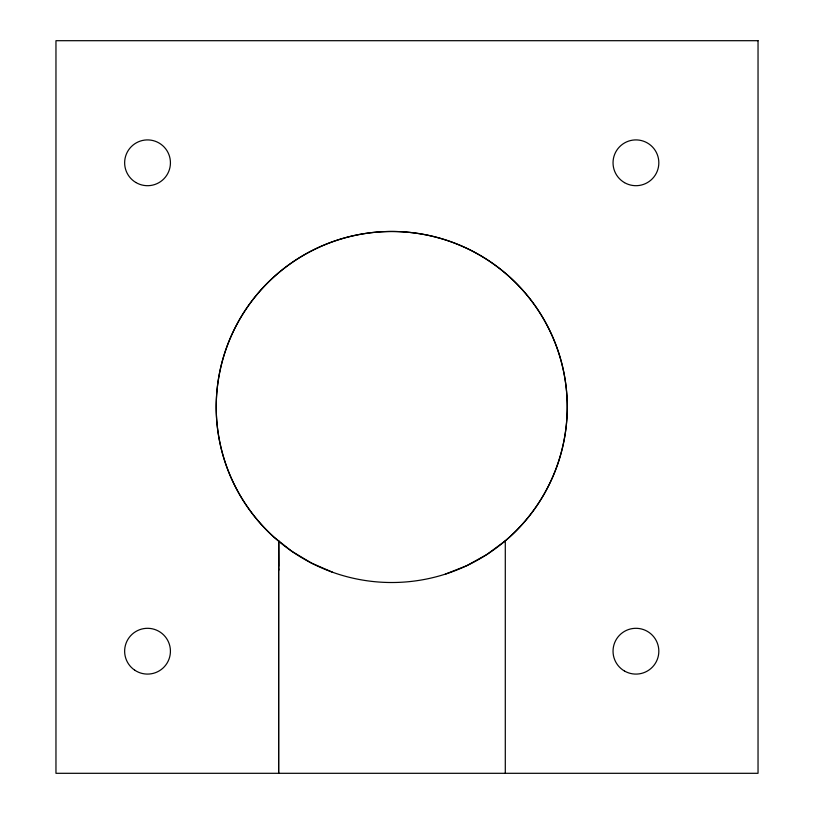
<?xml version="1.0" encoding="UTF-8"?>
<svg xmlns="http://www.w3.org/2000/svg" width="814" height="814" viewBox="0 0 814 814"><rect width="100%" height="100%" fill="white"/><g stroke="black" fill="none" stroke-linecap="round" stroke-linejoin="round"><path stroke-width="1.22" d="M278.632 568.783L278.632 773.3L278.632 540.832L278.826 570.146M278.632 566.239L278.632 540.832M332.611 572.262L311.548 563.125L291.85 551.322L273.87 537.057A175.519 175.519 0 0 1 266.951 283.567A175.519 175.519 0 0 1 520.492 287.718A175.519 175.519 0 0 1 505.291 540.832L486.853 554.517L466.788 565.669L445.431 574.104M505.291 540.832L505.291 773.3M758.038 40.7L55.963 40.7L55.963 773.3L758.038 773.3L758.038 40.7M291.85 551.322A175.519 175.519 0 0 0 566.666 421.337A175.519 175.519 0 0 0 316.687 248.331A175.519 175.519 0 0 0 291.85 551.322M624.491 182.631A22.894 22.894 0 0 0 658.831 162.8A22.894 22.894 0 0 0 624.491 142.969A22.894 22.894 0 0 0 624.491 182.631M624.491 671.031A22.894 22.894 0 0 0 658.831 651.2A22.894 22.894 0 0 0 624.491 631.369A22.894 22.894 0 0 0 624.491 671.031M135.867 182.499A22.894 22.894 0 0 0 170.431 163.065A22.894 22.894 0 0 0 136.314 142.847A22.894 22.894 0 0 0 135.867 182.499M134.727 670.176A22.894 22.894 0 0 0 170.37 652.797A22.894 22.894 0 0 0 137.505 630.616A22.894 22.894 0 0 0 134.727 670.176"/></g></svg>
